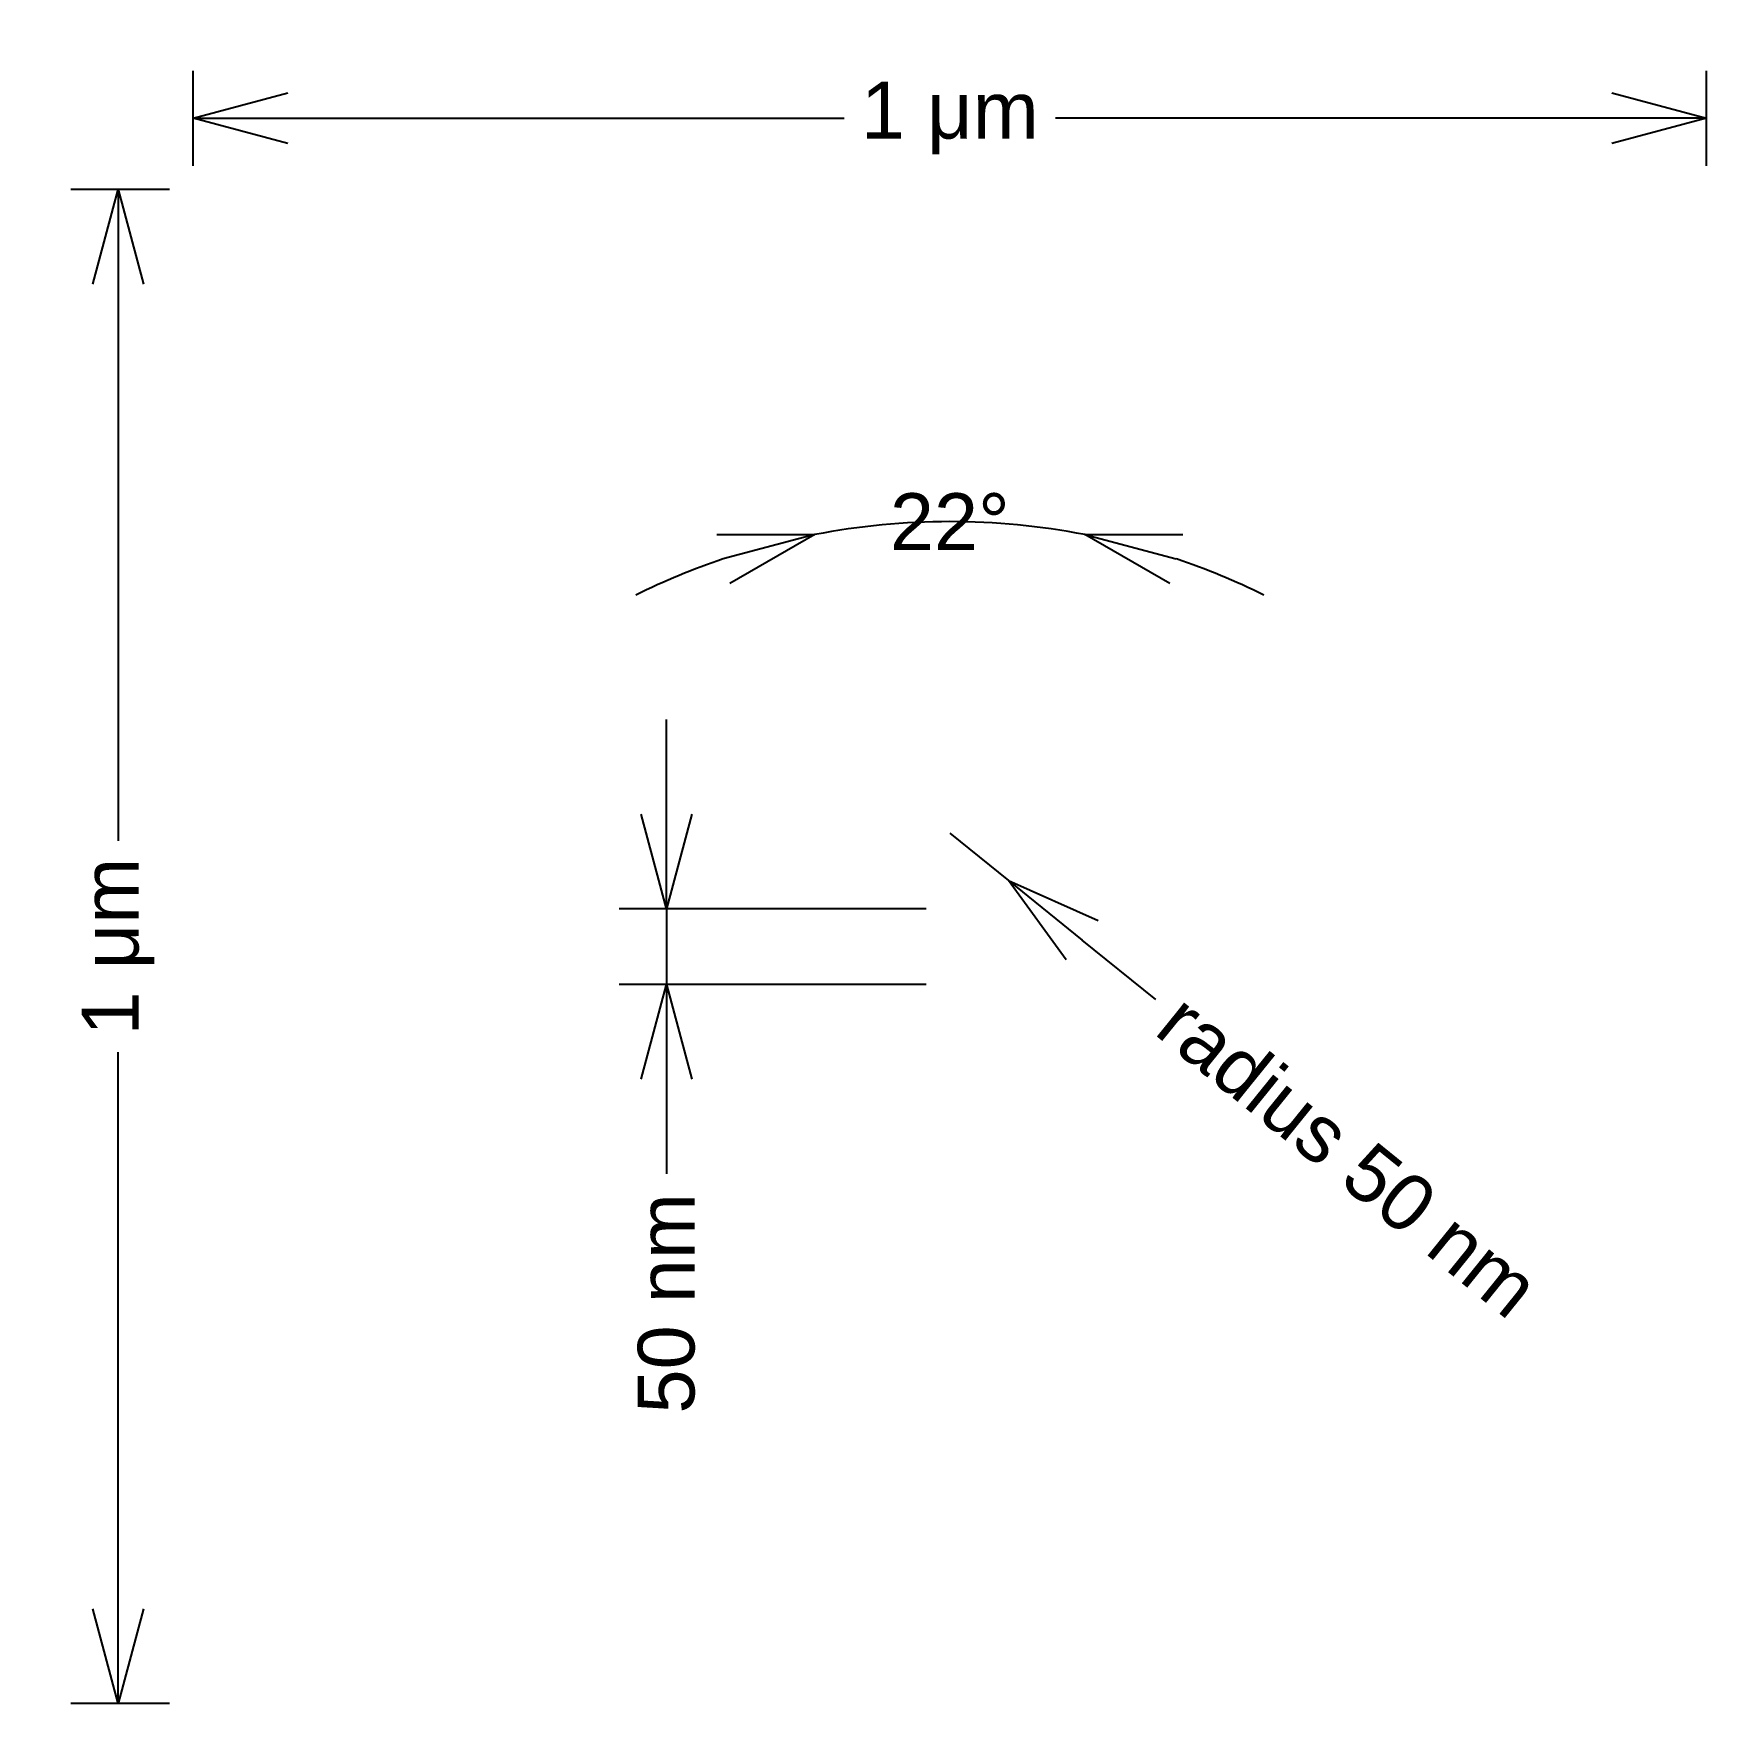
# Model space of a CAD drawing. Header units: millimetres. Extents: x -4.2 to 40, y 0 to 44.1.
import ezdxf

# ---------------------------------------------------------------- set-up
doc = ezdxf.new("R2010")
doc.units = ezdxf.units.MM
doc.layers.get('0').update_dxf_attribs({"true_color": 0xc2ced6})
doc.styles.get("Standard").update_dxf_attribs({"font": 'Arial.ttf'})
doc.dimstyles.new('Default', dxfattribs={"dimtxt": 1.5, "dimasz": 2.5, "dimexe": 1.25, "dimexo": 0.625, "dimtad": 0, "dimdec": 3, "dimzin": 4, "dimdsep": 46, "dimtxsty": 'Standard', "dimblk": 'OPEN30', "dimblk1": 'OPEN30', "dimblk2": 'OPEN30', "dimcen": 2.5, "dimclrd": 256, "dimadec": 3, "dimazin": 3, "dimtm": 1e-09, "dimtfac": 1, "dimtdec": 3, "dimtmove": 0, "dimatfit": 3, "dimldrblk": 'OPEN30', "dimfxl": 1, "dimlwd": -1, "dimlwe": -1, "dimarcsym": 0})

# ---------------------------------------------------------------- blocks, each defined once
blk = doc.blocks.new('_Open30')
at = {"color": 0, "linetype": 'ByBlock', "lineweight": -2}
for p, q in [((-1, 0.268), (0, 0)), ((0, 0), (-1, -0.268)), ((0, 0), (-1, 0))]:
    blk.add_line(p, q, dxfattribs=at)
blk = doc.blocks.new('*D3')
at = {"ltscale": 0.1, "transparency": 16777216}
for p, q in [((12.513, 23.5), (12.513, 26)), ((12.513, 21), (12.513, 19)), ((12.513, 16.5), (12.513, 14))]:
    blk.add_line(p, q, dxfattribs=at)
at = {"color": 0, "ltscale": 0.1, "transparency": 16777216}
for p, q in [((19.375, 21), (11.263, 21)), ((19.375, 19), (11.263, 19))]:
    blk.add_line(p, q, dxfattribs=at)
at = {"layer": 'Defpoints', "color": 0, "ltscale": 0.1, "transparency": 16777216}
for p in [(20, 21), (12.513, 19), (20, 19)]:
    blk.add_point(p, dxfattribs=at)
at = {"ltscale": 0.1, "transparency": 16777216, "xscale": 2.5, "yscale": 2.5, "zscale": 2.5}
for p, rotation in [((12.513, 21), 270), ((12.513, 19), 90)]:
    blk.add_blockref('_Open30', p, dxfattribs=dict(at, rotation=rotation))
at = {"color": 0, "ltscale": 0.1, "transparency": 16777216, "insert": (12.513, 10.574), "char_height": 1.5, "attachment_point": 5, "rotation": 90}
blk.add_mtext('50 nm', dxfattribs=at)
blk = doc.blocks.new('*D4')
at = {"ltscale": 0.1, "transparency": 16777216}
for start, end in [(79, 101), (108.6615, 116.323), (63.677, 71.3385)]:
    blk.add_arc((20, 12.518), 18.71, start, end, dxfattribs=at)
at = {"layer": 'Defpoints', "color": 0, "ltscale": 0.1, "transparency": 16777216}
for p in [(14.658, 40), (25.342, 40), (21.197, 31.19), (18.037, 22.618), (21.963, 22.618)]:
    blk.add_point(p, dxfattribs=at)
at = {"ltscale": 0.1, "transparency": 16777216, "xscale": 2.5, "yscale": 2.5, "zscale": 2.5}
for p, rotation in [((16.43, 30.884), 14.83075903539226), ((23.57, 30.884), 165.1692409646078)]:
    blk.add_blockref('_Open30', p, dxfattribs=dict(at, rotation=rotation))
at = {"color": 0, "ltscale": 0.1, "transparency": 16777216, "insert": (20, 31.228), "char_height": 1.5, "attachment_point": 5}
blk.add_mtext('22°', dxfattribs=at)
blk = doc.blocks.new('*D5')
at = {"ltscale": 0.1, "transparency": 16777216}
for p, q in [((20, 23), (21.555, 21.742)), ((25.442, 18.598), (23.499, 20.17))]:
    blk.add_line(p, q, dxfattribs=at)
at = {"layer": 'Defpoints', "color": 0, "ltscale": 0.1, "transparency": 16777216}
for p in [(20, 23), (21.555, 21.742)]:
    blk.add_point(p, dxfattribs=at)
at = {"ltscale": 0.1, "transparency": 16777216, "xscale": 2.5, "yscale": 2.5, "zscale": 2.5, "rotation": 141.0320706574289}
blk.add_blockref('_Open30', (21.555, 21.742), dxfattribs=at)
at = {"color": 0, "ltscale": 0.1, "transparency": 16777216, "insert": (30.532, 14.481), "char_height": 1.5, "attachment_point": 5, "rotation": 321.0321}
blk.add_mtext('radius 50 nm', dxfattribs=at)
blk = doc.blocks.new('*D6')
at = {"color": 0, "ltscale": 0.1, "transparency": 16777216}
for p, q in [((0, 40.625), (0, 43.14)), ((40, 40.625), (40, 43.14))]:
    blk.add_line(p, q, dxfattribs=at)
at = {"ltscale": 0.1, "transparency": 16777216}
for p, q in [((2.5, 41.89), (17.206, 41.89)), ((37.5, 41.89), (22.794, 41.89))]:
    blk.add_line(p, q, dxfattribs=at)
at = {"layer": 'Defpoints', "color": 0, "ltscale": 0.1, "transparency": 16777216}
for p in [(40, 41.89), (0, 40), (40, 40)]:
    blk.add_point(p, dxfattribs=at)
at = {"ltscale": 0.1, "transparency": 16777216, "xscale": 2.5, "yscale": 2.5, "zscale": 2.5, "rotation": 180}
blk.add_blockref('_Open30', (0, 41.89), dxfattribs=at)
at = {"ltscale": 0.1, "transparency": 16777216, "xscale": 2.5, "yscale": 2.5, "zscale": 2.5}
blk.add_blockref('_Open30', (40, 41.89), dxfattribs=at)
at = {"color": 0, "ltscale": 0.1, "transparency": 16777216, "insert": (20, 41.89), "char_height": 1.5, "attachment_point": 5}
blk.add_mtext('1 μm', dxfattribs=at)
blk = doc.blocks.new('*D7')
at = {"color": 0, "ltscale": 0.1, "transparency": 16777216}
for p, q in [((-0.625, 40), (-3.232, 40)), ((-0.625, 0), (-3.232, 0))]:
    blk.add_line(p, q, dxfattribs=at)
at = {"ltscale": 0.1, "transparency": 16777216}
for p, q in [((-1.982, 37.5), (-1.982, 22.794)), ((-1.982, 2.5), (-1.982, 17.206))]:
    blk.add_line(p, q, dxfattribs=at)
at = {"layer": 'Defpoints', "color": 0, "ltscale": 0.1, "transparency": 16777216}
for p in [(0, 40), (-1.982, 0), (0, 0)]:
    blk.add_point(p, dxfattribs=at)
at = {"ltscale": 0.1, "transparency": 16777216, "xscale": 2.5, "yscale": 2.5, "zscale": 2.5}
for p, rotation in [((-1.982, 40), 90), ((-1.982, 0), 270)]:
    blk.add_blockref('_Open30', p, dxfattribs=dict(at, rotation=rotation))
at = {"color": 0, "ltscale": 0.1, "transparency": 16777216, "insert": (-1.982, 20), "char_height": 1.5, "attachment_point": 5, "rotation": 90}
blk.add_mtext('1 μm', dxfattribs=at)

msp = doc.modelspace()

# ---------------------------------------------------------------- dimensions: what is measured, and where the dimension line sits
at = {"ltscale": 0.1}
dim = msp.add_linear_dim(base=(40, 41.8896), p1=(0, 40), p2=(40, 40), text='1 μm', dimstyle='Default', dxfattribs=at)
dim.commit()
dim.dimension.update_dxf_attribs({"geometry": '*D6', "text_midpoint": (20, 41.8896)})
for base, p1, p2, text, picture, middle in [((-1.9824, 0), (0, 40), (0, 0), '1 μm', '*D7', (-1.9824, 20)), ((12.5126, 19), (20, 21), (20, 19), '50 nm', '*D3', (12.5126, 10.574))]:
    dim = msp.add_linear_dim(base=base, p1=p1, p2=p2, angle=90, text=text, dimstyle='Default', dxfattribs=at)
    dim.commit()
    dim.dimension.update_dxf_attribs({"geometry": picture, "text_midpoint": middle})
dim = msp.add_angular_dim_2l(base=(21.1965, 31.1899), line1=((25.3419, 40), (21.9633, 22.6184)), line2=((18.0367, 22.6184), (14.6581, 40)), dimstyle='Default', dxfattribs=at)
dim.commit()
dim.dimension.update_dxf_attribs({"geometry": '*D4', "text_midpoint": (20, 31.2282)})
dim = msp.add_radius_dim(center=(20, 23), mpoint=(21.555, 21.7422), text='radius 50 nm', dimstyle='Default', dxfattribs=at)
dim.commit()
dim.dimension.update_dxf_attribs({"geometry": '*D5', "text_midpoint": (30.5322, 14.481)})

doc.saveas('drawing.dxf')
